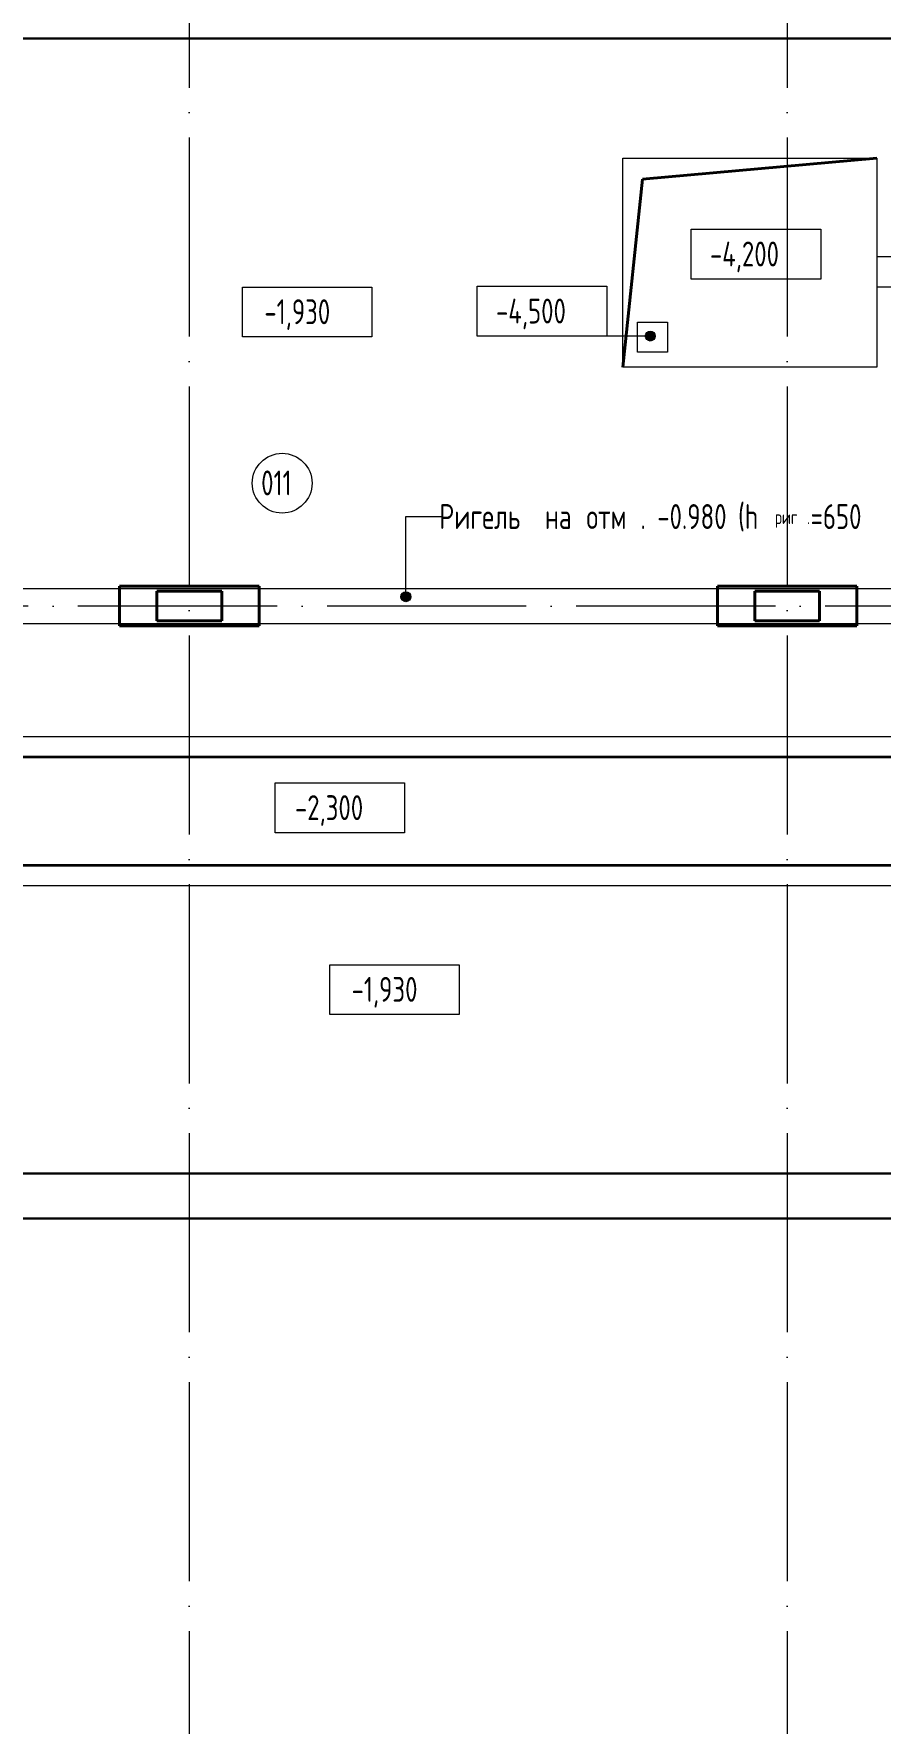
# Model space of a CAD drawing. Header units: millimetres. Extents: x -259793 to 503324, y -44556 to 93494.
# Drawn here: x -196828 to -188333, y 9041 to 26010 of the extents above; entities that cross this region are included whole.
import ezdxf

# ---------------------------------------------------------------- set-up
doc = ezdxf.new("R2010")
doc.units = ezdxf.units.MM
doc.linetypes.add('ADSK_Линия сетки', pattern=[25, 20, -2.5, 0, -2.5])
doc.linetypes.add('ADSK_Сверху', pattern=[450, 300, -150])
for name, color, linetype, lineweight in [('Аннотация', 7, 'Continuous', 18), ('Линии', 7, 'Continuous', 9), ('Марки помещений', 252, 'Continuous', 20), ('Несущие колонны', 252, 'Continuous', 18), ('Оси', 252, 'Continuous', 9), ('Отметки', 7, 'Continuous', 9), ('Перекрытие', 252, 'Continuous', 18), ('Стены наружные', 7, 'Continuous', 18)]:
    doc.layers.add(name, color=color, linetype=linetype, lineweight=lineweight)
doc.styles.add('GOST Common_3', font='', dxfattribs={"height": 3.5})
doc.styles.add('GOST Common_4', font='', dxfattribs={"height": 7})
doc.styles.get('GOST Common_3').set_extended_font_data('GOST 2.304 type A')
doc.styles.get('GOST Common_4').set_extended_font_data('GOST 2.304 type A')

# ---------------------------------------------------------------- blocks, each defined once
blk = doc.blocks.new('подвал')
at = {"layer": 'Аннотация', "lineweight": 9, "true_color": 0x636466}
h = blk.add_hatch(color=251, dxfattribs=at)
edge = h.paths.add_edge_path()
edge.add_arc((-193093, 20356), 50, 0, 360)
at = {"layer": 'Отметки', "true_color": 0x636466}
h = blk.add_hatch(color=251, dxfattribs=at)
edge = h.paths.add_edge_path()
edge.add_arc((-190640, 22974), 50, 0, 360)
at = {"layer": 'Аннотация', "color": 251, "lineweight": 20, "true_color": 0x636466}
for p, q in [((-190229, 23547), (-190229, 24047)), ((-190229, 24047), (-188929, 24047)), ((-188929, 24047), (-188929, 23547)), ((-194734, 22966), (-194734, 23466)), ((-194734, 23466), (-193434, 23466)), ((-193434, 23466), (-193434, 22966)), ((-192377, 22974), (-192377, 23474)), ((-192377, 23474), (-191077, 23474)), ((-191077, 23474), (-191077, 22974)), ((-188929, 23547), (-190229, 23547)), ((-193434, 22966), (-194734, 22966)), ((-191077, 22974), (-192377, 22974)), ((-194406, 17985), (-194406, 18485)), ((-194406, 18485), (-193106, 18485)), ((-193106, 18485), (-193106, 17985)), ((-193106, 17985), (-194406, 17985)), ((-193858, 16160), (-193858, 16660)), ((-193858, 16660), (-192558, 16660)), ((-192558, 16660), (-192558, 16160)), ((-192558, 16160), (-193858, 16160))]:
    blk.add_line(p, q, dxfattribs=at)
at = {"layer": 'Аннотация', "color": 251, "lineweight": 9, "true_color": 0x636466}
for p, q in [((-193093, 21161), (-192735, 21161)), ((-193093, 20356), (-193093, 21161))]:
    blk.add_line(p, q, dxfattribs=at)
blk.add_circle((-193093, 20356), 50, dxfattribs=at)
at = {"layer": 'Линии', "color": 251, "lineweight": 40, "ltscale": 100, "true_color": 0x636466}
for p, q in [((-190718, 24551), (-188367, 24762)), ((-190917, 22662), (-190718, 24551))]:
    blk.add_line(p, q, dxfattribs=at)
at = {"layer": 'Линии', "color": 251, "linetype": 'ADSK_Сверху', "ltscale": 100, "true_color": 0x636466}
for p, q in [((-178222, 23769), (-188367, 23769)), ((-188367, 23769), (-188367, 23469)), ((-188367, 23469), (-178222, 23469)), ((-200827, 20437), (-180362, 20437)), ((-200827, 20087), (-180362, 20087))]:
    blk.add_line(p, q, dxfattribs=at)
at = {"layer": 'Марки помещений', "color": 251, "true_color": 0x636466}
blk.add_circle((-194335, 21496), 300, dxfattribs=at)
at = {"layer": 'Несущие колонны', "color": 251, "lineweight": 40, "true_color": 0x636466}
for p, q in [((-195967, 20062), (-195967, 20462)), ((-195967, 20462), (-194567, 20462)), ((-195592, 20112), (-195592, 20412)), ((-195592, 20412), (-194942, 20412)), ((-194942, 20412), (-194942, 20112)), ((-194567, 20462), (-194567, 20062)), ((-189967, 20062), (-189967, 20462)), ((-189967, 20462), (-188567, 20462)), ((-189592, 20112), (-189592, 20412)), ((-189592, 20412), (-188942, 20412)), ((-188942, 20412), (-188942, 20112)), ((-188567, 20462), (-188567, 20062)), ((-194567, 20062), (-195967, 20062)), ((-194942, 20112), (-195592, 20112)), ((-188567, 20062), (-189967, 20062)), ((-188942, 20112), (-189592, 20112))]:
    blk.add_line(p, q, dxfattribs=at)
at = {"layer": 'Несущие колонны', "color": 251, "true_color": 0x636466}
for p, q in [((-195967, 20462), (-194567, 20462)), ((-195967, 20062), (-195967, 20462)), ((-195592, 20412), (-194942, 20412)), ((-195592, 20112), (-195592, 20412)), ((-194942, 20412), (-194942, 20112)), ((-194567, 20462), (-194567, 20062)), ((-189967, 20462), (-188567, 20462)), ((-189967, 20062), (-189967, 20462)), ((-189592, 20412), (-188942, 20412)), ((-189592, 20112), (-189592, 20412)), ((-188942, 20412), (-188942, 20112)), ((-188567, 20462), (-188567, 20062)), ((-194567, 20062), (-195967, 20062)), ((-194942, 20112), (-195592, 20112)), ((-188567, 20062), (-189967, 20062)), ((-188942, 20112), (-189592, 20112))]:
    blk.add_line(p, q, dxfattribs=at)
at = {"layer": 'Оси', "color": 251, "linetype": 'ADSK_Линия сетки', "ltscale": 100, "true_color": 0x636466}
for p, q in [((-195267, 29968), (-195267, -28468)), ((-189267, 29968), (-189267, -28468)), ((-174384, 25962), (-244528, 25962)), ((-174384, 20262), (-244528, 20262)), ((-174384, 14562), (-244528, 14562))]:
    blk.add_line(p, q, dxfattribs=at)
at = {"layer": 'Отметки', "color": 251, "lineweight": 20, "true_color": 0x636466}
blk.add_line((-190640, 22974), (-191727, 22974), dxfattribs=at)
at = {"layer": 'Отметки', "color": 251, "true_color": 0x636466}
blk.add_circle((-190640, 22974), 50, dxfattribs=at)
at = {"layer": 'Перекрытие', "color": 251, "true_color": 0x636466}
for p, q in [((-190917, 24762), (-188367, 24762)), ((-190917, 22662), (-190917, 24762)), ((-188367, 24762), (-188367, 22662)), ((-190767, 23112), (-190467, 23112)), ((-190767, 22812), (-190767, 23112)), ((-190467, 23112), (-190467, 22812)), ((-190467, 22812), (-190767, 22812)), ((-188367, 22662), (-190917, 22662)), ((-195967, 20062), (-195967, 20462)), ((-195967, 20462), (-194567, 20462)), ((-194567, 20462), (-194567, 20062)), ((-189967, 20062), (-189967, 20462)), ((-189967, 20462), (-188567, 20462)), ((-188567, 20462), (-188567, 20062)), ((-194567, 20062), (-195967, 20062)), ((-188567, 20062), (-189967, 20062)), ((-200827, 18952), (-185477, 18952)), ((-186877, 17452), (-200827, 17452))]:
    blk.add_line(p, q, dxfattribs=at)
at = {"layer": 'Стены наружные', "color": 251, "lineweight": 30, "true_color": 0x636466}
for p, q in [((-200827, 25962), (-185477, 25962)), ((-184837, 14562), (-200827, 14562)), ((-184837, 14112), (-200767, 14112))]:
    blk.add_line(p, q, dxfattribs=at)
at = {"layer": 'Стены наружные', "color": 251, "true_color": 0x636466}
for p, q in [((-185477, 18752), (-200827, 18752)), ((-185492, 18737), (-200827, 18737)), ((-200827, 17667), (-186662, 17667)), ((-200827, 17652), (-186677, 17652))]:
    blk.add_line(p, q, dxfattribs=at)
at = {"layer": 'Аннотация', "color": 251, "true_color": 0x636466, "width": 0.9}
for s, height, style, p in [('Ригель', 250, 'GOST Common_3', (-192758, 21036)), ('на', 250, 'GOST Common_3', (-191698, 21036)), ('отм', 250, 'GOST Common_3', (-191281, 21036)), ('. -0.980 (h', 250, 'GOST Common_3', (-190739, 21036)), ('=650', 250, 'GOST Common_3', (-189031, 21036)), ('риг', 138.8, 'GOST Common_4', (-189390, 21085)), ('.', 139, 'GOST Common_4', (-189068, 21085))]:
    blk.add_text(s, height=height, dxfattribs=dict(at, style=style)).set_placement(p)
at = {"layer": 'Марки помещений', "color": 251, "true_color": 0x636466, "style": 'GOST Common_3', "width": 0.9}
blk.add_text('011', height=250, dxfattribs=at).set_placement((-194546, 21374))
at = {"layer": 'Отметки', "color": 251, "true_color": 0x636466, "style": 'GOST Common_3', "width": 0.9}
for s, p in [('-4,200', (-190042, 23673)), ('-1,930', (-194514, 23093)), ('-4,500', (-192189, 23100)), ('-2,300', (-194207, 18112)), ('-1,930', (-193638, 16287))]:
    blk.add_text(s, height=250, dxfattribs=at).set_placement(p)

msp = doc.modelspace()

# ---------------------------------------------------------------- block references
msp.add_blockref('подвал', (0, 0))

doc.saveas('drawing.dxf')
